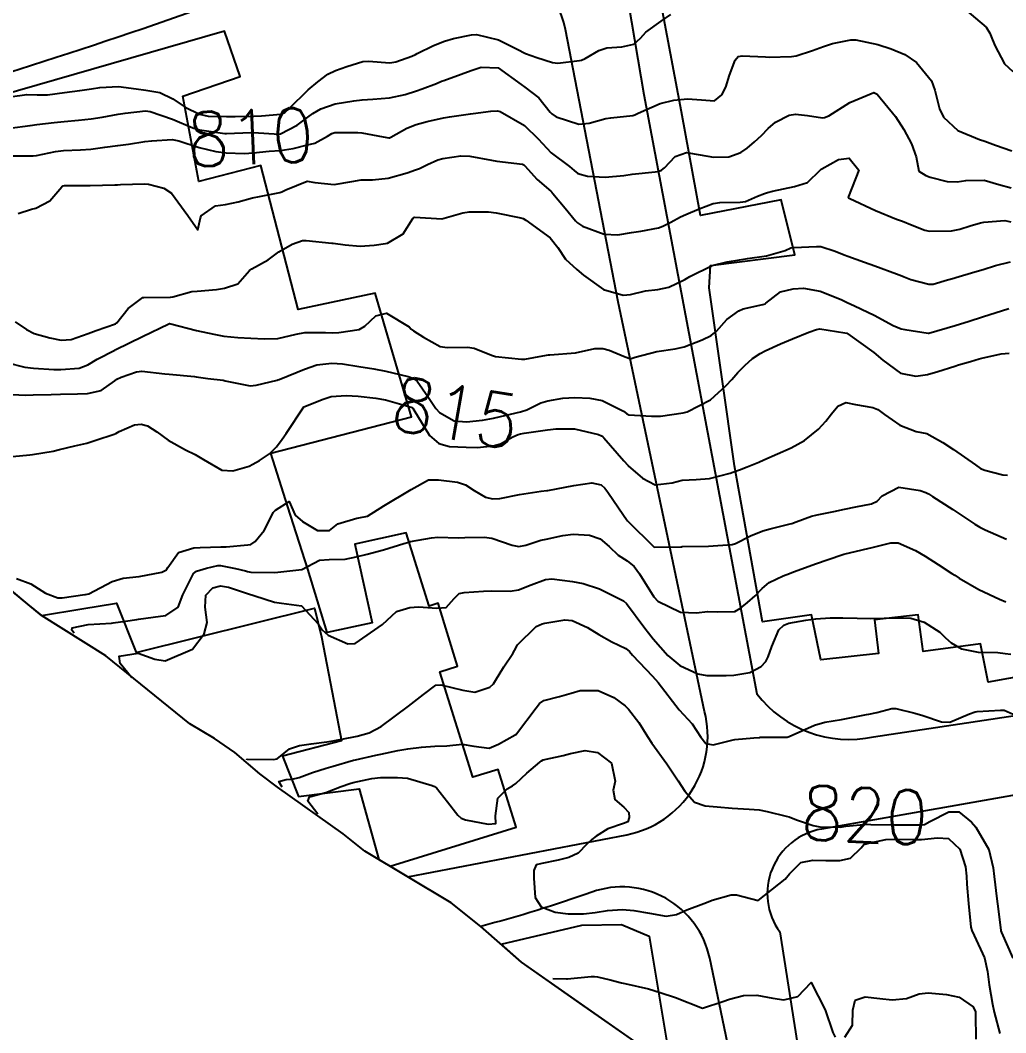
# Model space of a CAD drawing. Header units: metres. Extents: x 318500 to 325275, y 7408834 to 7428799.
# Drawn here: x 320734.7 to 320807.5, y 7424565.4 to 7424640.1 of the extents above; entities that cross this region are included whole.
import ezdxf
from ezdxf.enums import TextEntityAlignment as Align

# ---------------------------------------------------------------- set-up
doc = ezdxf.new("R2010")
doc.units = ezdxf.units.M
doc.header["$MEASUREMENT"] = 0
for name, color, linetype in [('Area', 45, 'Continuous'), ('Cotas', 45, 'Continuous'), ('Curvas de Nivel 1m', 11, 'Continuous'), ('Curvas de Nivel 5m', 15, 'Continuous'), ('Edificações', 30, 'Continuous'), ('Vias Primárias', 230, 'Continuous')]:
    doc.layers.add(name, color=color, linetype=linetype)
doc.styles.add('Style-STANDARD', font='STANDARD.shx')

msp = doc.modelspace()

# ---------------------------------------------------------------- linework, layer by layer
at = {"layer": 'Area'}
msp.add_lwpolyline([(320780.387, 7424564.563), (320771.765, 7424570.6), (320768.757, 7424573.247), (320766.568, 7424574.975), (320760.195, 7424578.807), (320758.584, 7424580.075), (320753.734, 7424583.521), (320752.436, 7424584.515), (320750.593, 7424586.091), (320749.085, 7424587.118), (320747.279, 7424588.199), (320741.073, 7424593.217), (320736.308, 7424596.197), (320729.684, 7424601.667)], dxfattribs=at)
at = {"layer": 'Curvas de Nivel 1m', "flags": 128}
for points, elevation in [([(320804.492, 7424640.956), (320806.087, 7424639.62), (320806.338, 7424639.191), (320806.437, 7424638.935), (320806.723, 7424638.278), (320807.439, 7424636.919), (320808.042, 7424636.359)], 808), ([(320734.006, 7424634.494), (320735.229, 7424634.656), (320736.007, 7424634.62), (320736.773, 7424634.624), (320738.01, 7424634.794), (320739.148, 7424634.959), (320740.013, 7424635.077), (320740.638, 7424635.179), (320742.015, 7424635.256), (320743.314, 7424635.071), (320744.012, 7424634.985), (320745.059, 7424634.792), (320746.006, 7424634.333), (320746.93, 7424633.721), (320747.992, 7424633.199), (320748.626, 7424633.065), (320749.99, 7424633.021), (320750.628, 7424633.033), (320751.991, 7424633.061), (320752.559, 7424633.077), (320753.994, 7424633.214), (320754.286, 7424633.336), (320754.599, 7424633.621), (320756.014, 7424635.007), (320756.715, 7424635.59), (320757.456, 7424636.151), (320758.033, 7424636.423), (320758.871, 7424636.728), (320760.043, 7424637.091), (320760.472, 7424637.115), (320762.042, 7424637), (320762.49, 7424637.067), (320763.666, 7424637.496), (320763.932, 7424637.611), (320764.053, 7424637.671), (320765.27, 7424638.27), (320766.067, 7424638.59), (320766.746, 7424638.784), (320768.074, 7424639.06), (320768.433, 7424639.076), (320770.069, 7424638.702), (320771.454, 7424638.001), (320772.054, 7424637.684), (320772.901, 7424637.377), (320774.045, 7424637.008), (320774.436, 7424636.963), (320776.047, 7424637.155), (320776.185, 7424637.192), (320776.454, 7424637.326), (320777.463, 7424637.912), (320778.062, 7424638.109), (320779.174, 7424638.183), (320780.066, 7424638.364), (320780.543, 7424638.803), (320780.952, 7424639.267), (320782.088, 7424640.077), (320782.783, 7424640.554)], 808), ([(320733.974, 7424632.177), (320735.473, 7424632.379), (320735.979, 7424632.442), (320737.246, 7424632.586), (320737.982, 7424632.667), (320739.044, 7424632.764), (320739.986, 7424632.863), (320740.799, 7424632.991), (320741.991, 7424633.207), (320742.488, 7424633.287), (320743.996, 7424633.461), (320744.336, 7424633.413), (320745.986, 7424632.825), (320747.504, 7424632.188), (320747.975, 7424632.045), (320749.868, 7424631.786), (320749.972, 7424631.781), (320751.775, 7424631.851), (320751.973, 7424631.848), (320753.873, 7424631.73), (320753.972, 7424631.744), (320755.207, 7424632.386), (320755.991, 7424632.985), (320756.343, 7424633.246), (320756.957, 7424633.586), (320758.004, 7424633.97), (320759.384, 7424634.178), (320760.007, 7424634.257), (320760.791, 7424634.321), (320762.009, 7424634.403), (320763.171, 7424634.662), (320764.014, 7424634.928), (320764.434, 7424635.067), (320765.498, 7424635.475), (320765.864, 7424635.63), (320766.023, 7424635.691), (320767.313, 7424636.169), (320768.035, 7424636.422), (320768.794, 7424636.673), (320770.038, 7424636.617), (320771.751, 7424635.393), (320772.018, 7424635.187), (320773.045, 7424634.409), (320773.889, 7424633.362), (320773.998, 7424633.236), (320774.333, 7424633.016), (320775.987, 7424632.477), (320776.771, 7424632.539), (320777.994, 7424632.878), (320778.362, 7424632.937), (320779.997, 7424633.103), (320780.131, 7424633.145), (320780.382, 7424633.274), (320782.007, 7424633.997), (320783.005, 7424634.245), (320784.011, 7424634.332), (320785.048, 7424634.252), (320786.01, 7424634.187), (320786.565, 7424634.644), (320786.846, 7424635.192), (320787.134, 7424636.088), (320787.54, 7424637.185), (320787.766, 7424637.471), (320788.055, 7424637.519), (320789.781, 7424637.427), (320790.054, 7424637.424), (320791.712, 7424637.468), (320792.056, 7424637.522), (320793.256, 7424637.914), (320794.067, 7424638.208), (320794.736, 7424638.424), (320796.074, 7424638.687), (320796.456, 7424638.683), (320798.069, 7424638.338), (320799.06, 7424638.035), (320800.059, 7424637.607), (320800.938, 7424637.007), (320802.03, 7424635.656), (320802.274, 7424634.986), (320802.624, 7424633.598), (320802.93, 7424632.976), (320803.986, 7424632.001), (320805.583, 7424631.337), (320805.974, 7424631.218), (320806.76, 7424630.928), (320807.964, 7424630.495)], 809), ([(320734.6, 7424625.883), (320735.587, 7424626.181), (320735.896, 7424626.273), (320736.946, 7424626.813), (320737.814, 7424627.842), (320737.921, 7424627.912), (320738.011, 7424627.928), (320739.921, 7424627.936), (320741.737, 7424627.977), (320741.922, 7424627.993), (320742.146, 7424628.011), (320743.923, 7424628.053), (320744.215, 7424628.048), (320745.357, 7424627.738), (320745.915, 7424627.375), (320747.133, 7424625.718), (320747.874, 7424624.667), (320748.054, 7424625.541), (320748.114, 7424625.707), (320749.159, 7424626.434), (320749.903, 7424626.547), (320750.834, 7424626.738), (320751.911, 7424627.037), (320752.421, 7424627.137), (320753.917, 7424627.424), (320754.07, 7424627.476), (320754.352, 7424627.624), (320755.927, 7424628.264), (320756.506, 7424628.171), (320757.924, 7424628.011), (320759.242, 7424628.242), (320759.928, 7424628.351), (320760.751, 7424628.361), (320761.93, 7424628.471), (320763.312, 7424628.877), (320763.936, 7424629.101), (320764.22, 7424629.204), (320764.831, 7424629.481), (320765.594, 7424629.825), (320765.947, 7424629.927), (320767.272, 7424630.128), (320767.95, 7424630.108), (320769.55, 7424629.812), (320769.945, 7424629.74), (320771.83, 7424629.503), (320771.941, 7424629.461), (320772.021, 7424629.389), (320772.93, 7424628.375), (320773.922, 7424627.526), (320774.011, 7424627.449), (320774.089, 7424627.357), (320774.983, 7424626.265), (320775.751, 7424625.332), (320775.888, 7424625.192), (320776.269, 7424624.941), (320777.875, 7424624.339), (320778.869, 7424624.301), (320779.878, 7424624.468), (320780.574, 7424624.575), (320781.883, 7424624.813), (320782.204, 7424624.928), (320782.789, 7424625.241), (320783.512, 7424625.618), (320783.898, 7424625.793), (320784.894, 7424626.205), (320785.911, 7424626.598), (320786.416, 7424626.689), (320787.913, 7424626.701), (320788.312, 7424626.768), (320789.183, 7424627.157), (320789.714, 7424627.36), (320789.923, 7424627.417), (320790.302, 7424627.523), (320791.928, 7424627.876), (320792.871, 7424628.17), (320793.846, 7424629.101), (320793.891, 7424629.15), (320793.941, 7424629.178), (320795.177, 7424629.857), (320795.953, 7424629.958), (320796.668, 7424629.059), (320795.921, 7424627.136), (320795.888, 7424627.07), (320795.919, 7424627.03), (320796.004, 7424626.983), (320797.906, 7424626.093), (320799.46, 7424625.461), (320799.894, 7424625.297), (320800.62, 7424625.009), (320801.535, 7424624.646), (320801.886, 7424624.57), (320803.521, 7424624.6), (320803.887, 7424624.655), (320804.129, 7424624.716), (320804.89, 7424624.95), (320805.652, 7424625.184), (320805.894, 7424625.235), (320807.451, 7424625.363), (320807.895, 7424625.25)], 811), ([(320734.37, 7424617.881), (320735.211, 7424617.305), (320735.771, 7424617.005), (320736.935, 7424616.681), (320737.767, 7424616.52), (320738.514, 7424616.575), (320739.772, 7424617.005), (320740.353, 7424617.225), (320741.779, 7424617.716), (320741.888, 7424617.788), (320742.707, 7424618.866), (320743.809, 7424619.663), (320743.886, 7424619.681), (320745.809, 7424619.686), (320745.851, 7424619.688), (320746.024, 7424619.728), (320747.415, 7424620.115), (320747.817, 7424620.147), (320749.243, 7424620.264), (320749.82, 7424620.353), (320750.814, 7424620.676), (320751.674, 7424621.652), (320751.841, 7424621.787), (320753.045, 7424622.441), (320753.854, 7424623.035), (320754.817, 7424623.616), (320755.601, 7424623.867), (320755.864, 7424623.884), (320757.75, 7424623.683), (320757.861, 7424623.67), (320758.735, 7424623.561), (320759.859, 7424623.45), (320760.895, 7424623.534), (320761.729, 7424623.655), (320761.863, 7424623.688), (320763.016, 7424624.36), (320763.729, 7424625.492), (320763.8, 7424625.583), (320763.892, 7424625.611), (320765.89, 7424625.47), (320767.424, 7424625.92), (320767.898, 7424625.994), (320769.33, 7424625.987), (320769.898, 7424625.92), (320771.723, 7424625.561), (320771.892, 7424625.506), (320772.094, 7424625.387), (320773.871, 7424624.072), (320774.444, 7424623.351), (320775.006, 7424622.497), (320775.844, 7424621.727), (320776.341, 7424621.325), (320777.824, 7424620.249), (320779.269, 7424619.838), (320779.819, 7424619.898), (320780.93, 7424620.156), (320781.825, 7424620.273), (320782.645, 7424620.424), (320783.837, 7424621), (320784.196, 7424621.225), (320785.848, 7424622.025), (320786.962, 7424622.294), (320787.853, 7424622.459), (320788.461, 7424622.557), (320789.856, 7424622.738), (320791.245, 7424623.129), (320791.661, 7424623.325), (320791.864, 7424623.354), (320793.538, 7424623.431), (320793.865, 7424623.439), (320794.921, 7424623.084), (320795.598, 7424622.813), (320795.857, 7424622.72), (320797.083, 7424622.282), (320797.85, 7424622.009), (320799.46, 7424621.407), (320799.842, 7424621.26), (320800.019, 7424621.194), (320800.523, 7424621.01), (320801.835, 7424620.645), (320802.162, 7424620.659), (320803.232, 7424620.969), (320803.698, 7424621.106), (320803.843, 7424621.145), (320805.234, 7424621.561), (320805.852, 7424621.749), (320806.754, 7424622.029), (320807.861, 7424622.297)], 812), ([(320733.745, 7424614.864), (320735.088, 7424614.521), (320735.739, 7424614.442), (320737.224, 7424614.359), (320737.738, 7424614.361), (320739.098, 7424614.461), (320739.743, 7424614.704), (320740.428, 7424615.125), (320741.722, 7424615.79), (320741.746, 7424615.804), (320741.803, 7424615.832), (320743.77, 7424616.781), (320745.728, 7424617.731), (320745.764, 7424617.746), (320745.78, 7424617.748), (320745.862, 7424617.729), (320747.775, 7424617.226), (320749.037, 7424616.956), (320749.771, 7424616.811), (320750.811, 7424616.705), (320751.77, 7424616.673), (320752.787, 7424616.622), (320753.77, 7424616.652), (320755.127, 7424616.964), (320755.775, 7424617.079), (320757.284, 7424617.086), (320757.775, 7424617.067), (320758.265, 7424617.075), (320759.778, 7424617.32), (320760.199, 7424617.544), (320761.009, 7424618.314), (320761.795, 7424618.504), (320763.461, 7424617.495), (320763.625, 7424617.339), (320763.777, 7424617.218), (320764.515, 7424616.74), (320765.766, 7424616.062), (320766.273, 7424615.971), (320767.766, 7424616.011), (320768.262, 7424615.929), (320769.544, 7424615.413), (320769.759, 7424615.34), (320769.846, 7424615.321), (320771.756, 7424615.111), (320772.019, 7424615.124), (320773.331, 7424615.366), (320773.761, 7424615.445), (320773.851, 7424615.448), (320775.763, 7424615.585), (320777.182, 7424615.9), (320777.766, 7424615.905), (320778.237, 7424615.775), (320779.416, 7424615.285), (320779.758, 7424615.168), (320779.866, 7424615.171), (320780.164, 7424615.274), (320781.764, 7424615.691), (320783.117, 7424615.886), (320783.768, 7424616.028), (320785.107, 7424616.543), (320785.777, 7424616.874), (320786.164, 7424617.194), (320786.934, 7424618.042), (320787.803, 7424618.691), (320788.142, 7424618.829), (320789.584, 7424619.152), (320789.759, 7424619.203), (320789.811, 7424619.243), (320790.879, 7424620.08), (320791.828, 7424620.311), (320792.577, 7424620.361), (320793.826, 7424620.15), (320795.375, 7424619.516), (320795.814, 7424619.309), (320796.342, 7424619.062), (320797.35, 7424618.591), (320797.803, 7424618.359), (320799.221, 7424617.601), (320799.793, 7424617.365), (320800.079, 7424617.302), (320801.79, 7424617.036), (320801.844, 7424617.043), (320803.796, 7424617.597), (320804.826, 7424617.923), (320805.803, 7424618.241), (320807.753, 7424618.854)], 813), ([(320733.71, 7424612.524), (320735.115, 7424612.462), (320735.709, 7424612.48), (320737.043, 7424612.513), (320737.71, 7424612.529), (320738.975, 7424612.557), (320739.711, 7424612.574), (320740.713, 7424612.797), (320741.726, 7424613.526), (320741.871, 7424613.645), (320742.201, 7424613.783), (320743.326, 7424614.177), (320743.737, 7424614.231), (320745.43, 7424614.039), (320745.734, 7424614.008), (320747.616, 7424613.827), (320747.731, 7424613.81), (320748.611, 7424613.697), (320749.728, 7424613.556), (320749.879, 7424613.527), (320751.723, 7424613.154), (320752.163, 7424613.206), (320753.729, 7424613.577), (320753.769, 7424613.589), (320753.864, 7424613.628), (320755.186, 7424614.161), (320755.742, 7424614.389), (320756.644, 7424614.689), (320757.749, 7424614.827), (320758.541, 7424614.769), (320759.745, 7424614.574), (320760.868, 7424614.409), (320761.741, 7424614.238), (320763.403, 7424613.827), (320763.733, 7424613.713), (320764.052, 7424613.487), (320764.838, 7424612.354), (320765.449, 7424611.473), (320765.697, 7424611.183), (320766.796, 7424610.559), (320767.69, 7424610.481), (320768.895, 7424610.625), (320769.694, 7424610.766), (320770.216, 7424610.883), (320771.698, 7424611.224), (320772.152, 7424611.383), (320773.191, 7424611.884), (320773.71, 7424612.039), (320774.822, 7424612.234), (320775.714, 7424612.277), (320776.802, 7424612.231), (320777.711, 7424612.066), (320779.292, 7424611.286), (320779.521, 7424611.106), (320779.697, 7424611.004), (320781.367, 7424610.917), (320781.705, 7424610.9), (320782.035, 7424610.917), (320783.709, 7424611.159), (320783.998, 7424611.226), (320785.719, 7424612.125), (320786.888, 7424613.183), (320787.286, 7424613.627), (320787.744, 7424614.128), (320788.265, 7424614.652), (320788.823, 7424615.159), (320789.383, 7424615.534), (320789.766, 7424615.732), (320790.879, 7424616.241), (320791.775, 7424616.624), (320792.993, 7424617.102), (320793.559, 7424617.318), (320793.784, 7424617.352), (320795.63, 7424617.072), (320795.789, 7424617.027), (320795.865, 7424616.993), (320797.769, 7424615.615), (320798.449, 7424615.033), (320799.746, 7424614.073), (320800.883, 7424613.863), (320801.745, 7424613.989), (320802.518, 7424614.209), (320803.755, 7424614.608), (320804.025, 7424614.688), (320804.924, 7424614.948), (320805.568, 7424615.137), (320805.764, 7424615.186), (320807.175, 7424615.513), (320807.77, 7424615.568)], 814), ([(320734.47, 7424598.936), (320735.527, 7424598.54), (320736.623, 7424597.849), (320737.515, 7424597.507), (320737.852, 7424597.498), (320739.519, 7424597.743), (320739.577, 7424597.752), (320739.811, 7424597.806), (320741.529, 7424598.697), (320742.361, 7424598.943), (320743.533, 7424599.066), (320745.194, 7424599.393), (320745.538, 7424599.564), (320745.649, 7424599.728), (320746.432, 7424600.842), (320747.562, 7424601.182), (320748.04, 7424601.218), (320749.564, 7424601.266), (320749.966, 7424601.272), (320751.566, 7424601.404), (320751.768, 7424601.447), (320752.098, 7424601.645), (320752.763, 7424602.457), (320753.347, 7424603.633), (320753.437, 7424603.796), (320753.603, 7424603.977), (320754.617, 7424604.622), (320755.044, 7424603.608), (320755.593, 7424603.122), (320756.694, 7424602.473), (320757.584, 7424602.477), (320758.196, 7424602.959), (320759.597, 7424603.375), (320759.75, 7424603.396), (320760.392, 7424603.538), (320761.608, 7424604.292), (320763.62, 7424605.49), (320764.9, 7424606.208), (320765.631, 7424606.214), (320767.045, 7424606.032), (320767.626, 7424605.845), (320768.272, 7424605.43), (320769.117, 7424604.919), (320769.614, 7424604.804), (320770.176, 7424604.843), (320771.617, 7424605.128), (320773.211, 7424605.366), (320773.631, 7424605.413), (320773.7, 7424605.428), (320775.635, 7424605.791), (320776.967, 7424605.986), (320777.635, 7424605.845), (320777.927, 7424605.599), (320778.137, 7424605.302), (320779.294, 7424603.596), (320779.516, 7424603.281), (320779.599, 7424603.184), (320781.57, 7424601.25), (320783.527, 7424601.274), (320783.571, 7424601.273), (320783.619, 7424601.278), (320785.572, 7424601.319), (320787.316, 7424601.432), (320787.575, 7424601.513), (320788.669, 7424602.074), (320789.589, 7424602.443), (320790.133, 7424602.601), (320791.597, 7424602.953), (320791.729, 7424602.987), (320792.04, 7424603.113), (320793.176, 7424603.526), (320793.608, 7424603.62), (320794.824, 7424603.866), (320795.615, 7424604.038), (320796.46, 7424604.215), (320797.621, 7424604.447), (320798.018, 7424604.64), (320798.402, 7424605.028), (320799.637, 7424605.665), (320801.199, 7424605.43), (320801.633, 7424605.267), (320801.823, 7424605.178), (320802.125, 7424604.983), (320803.616, 7424604.008), (320805.237, 7424602.944), (320805.597, 7424602.724), (320806.008, 7424602.519), (320807.584, 7424601.825)], 816), ([(320738.72, 7424594.89), (320738.548, 7424595.115), (320738.571, 7424595.279), (320739.764, 7424595.527), (320741.488, 7424595.637), (320741.621, 7424595.646), (320742.528, 7424595.77), (320743.36, 7424595.893), (320743.492, 7424595.913), (320745.097, 7424596.135), (320745.497, 7424596.203), (320746.41, 7424596.813), (320746.75, 7424597.712), (320747.536, 7424599.287), (320747.768, 7424599.468), (320748.506, 7424599.69), (320749.342, 7424599.883), (320749.543, 7424599.883), (320750.645, 7424599.663), (320751.375, 7424599.489), (320751.538, 7424599.445), (320751.785, 7424599.4), (320753.537, 7424599.366), (320755.54, 7424599.6), (320756.854, 7424600.277), (320757.551, 7424600.32), (320758.753, 7424600.357), (320759.554, 7424600.516), (320760.375, 7424600.72), (320761.563, 7424601.043), (320763.066, 7424601.498), (320763.448, 7424601.616), (320763.572, 7424601.647), (320765.118, 7424601.933), (320765.578, 7424601.975), (320767.088, 7424601.936), (320767.578, 7424601.942), (320769.01, 7424601.987), (320769.577, 7424601.897), (320771.075, 7424601.395), (320771.569, 7424601.299), (320772.095, 7424601.382), (320773.192, 7424601.749), (320773.577, 7424601.834), (320774.82, 7424602.103), (320775.583, 7424602.196), (320776.78, 7424602.12), (320777.578, 7424601.863), (320778.243, 7424601.3), (320778.912, 7424600.638), (320779.559, 7424600.222), (320780.087, 7424599.804), (320780.473, 7424599.266), (320781.525, 7424597.581), (320781.831, 7424597.247), (320783.508, 7424596.444), (320784.684, 7424596.389), (320785.509, 7424596.495), (320786.235, 7424596.464), (320787.51, 7424596.5), (320787.942, 7424596.737), (320788.463, 7424597.161), (320789.027, 7424597.655), (320789.536, 7424598.199), (320790.059, 7424598.626), (320791.089, 7424599.127), (320791.552, 7424599.306), (320791.857, 7424599.419), (320793.559, 7424600.028), (320794.337, 7424600.308), (320795.566, 7424600.711), (320796.917, 7424601.05), (320797.444, 7424601.17), (320797.572, 7424601.199), (320799.048, 7424601.548), (320799.578, 7424601.564), (320800.857, 7424600.997), (320801.566, 7424600.574), (320802.538, 7424599.954), (320803.553, 7424599.286), (320803.755, 7424599.16), (320804.087, 7424598.952), (320805.538, 7424598.116), (320807.053, 7424597.389), (320807.524, 7424597.191)], 817), ([(320742.98, 7424591.6), (320742.135, 7424592.655), (320742.046, 7424593.182), (320743.457, 7424593.411), (320744.69, 7424592.979), (320745.451, 7424592.843), (320747.46, 7424593.7), (320748.325, 7424594.843), (320748.541, 7424595.689), (320748.394, 7424596.803), (320748.448, 7424597.691), (320748.972, 7424598.239), (320749.527, 7424598.382), (320750.137, 7424598.282), (320751.522, 7424597.825), (320752.083, 7424597.644), (320753.513, 7424597.173), (320754.04, 7424597.094), (320755.51, 7424596.904), (320756.753, 7424595.581), (320757.037, 7424595.128), (320757.482, 7424594.74), (320758.929, 7424594.102), (320759.476, 7424594.124), (320761.49, 7424595.52), (320762.527, 7424596.482), (320763.509, 7424596.774), (320764.158, 7424596.836), (320765.509, 7424596.747), (320766.193, 7424596.777), (320766.781, 7424597.451), (320767.149, 7424597.823), (320767.527, 7424597.893), (320768.961, 7424597.986), (320769.529, 7424598.004), (320770.925, 7424598), (320771.531, 7424598.098), (320772.466, 7424598.446), (320773.542, 7424598.853), (320773.995, 7424598.902), (320775.541, 7424598.703), (320776.313, 7424598.548), (320777.533, 7424598.169), (320779.294, 7424597.283), (320779.517, 7424597.074), (320780.88, 7424595.259), (320781.141, 7424594.91), (320781.482, 7424594.476), (320782.577, 7424593.239), (320783.459, 7424592.508), (320784.783, 7424591.877), (320785.448, 7424591.756), (320786.867, 7424591.76), (320787.449, 7424591.786), (320788.627, 7424591.983), (320789.459, 7424592.427), (320789.803, 7424592.807), (320789.982, 7424593.142), (320790.249, 7424593.909), (320790.774, 7424595.131), (320791.145, 7424595.476), (320791.497, 7424595.618), (320792.763, 7424595.839), (320793.503, 7424595.952), (320794.562, 7424596.022), (320795.504, 7424596.025), (320796.551, 7424596.008), (320797.504, 7424595.984), (320798.534, 7424595.995), (320799.505, 7424596.018), (320800.519, 7424595.986), (320801.501, 7424595.713), (320802.657, 7424594.972), (320803.067, 7424594.547), (320803.482, 7424594.181), (320804.26, 7424593.731), (320805.475, 7424593.478), (320806.936, 7424593.455), (320807.475, 7424593.383), (320807.905, 7424593.334)], 818), ([(320751.49, 7424585.55), (320751.477, 7424585.569), (320751.502, 7424585.577), (320753.427, 7424585.552), (320753.716, 7424585.616), (320754.636, 7424586.343), (320755.375, 7424586.586), (320756.234, 7424586.731), (320757.379, 7424586.869), (320757.979, 7424586.966), (320759.385, 7424587.246), (320759.639, 7424587.293), (320760.525, 7424587.533), (320761.395, 7424587.989), (320763.41, 7424589.49), (320764.534, 7424590.368), (320765.434, 7424591.041), (320765.819, 7424591.079), (320767.428, 7424590.67), (320768.311, 7424590.543), (320769.432, 7424590.899), (320769.688, 7424591.155), (320769.844, 7424591.406), (320770.455, 7424592.4), (320771.12, 7424593.393), (320771.243, 7424593.621), (320771.476, 7424594.035), (320772.843, 7424595.37), (320773.283, 7424595.573), (320773.494, 7424595.626), (320774.957, 7424595.879), (320775.498, 7424595.836), (320776.64, 7424595.319), (320777.485, 7424594.787), (320778.432, 7424594.248), (320779.475, 7424593.755), (320779.731, 7424593.535), (320779.956, 7424593.273), (320781.447, 7424591.715), (320781.866, 7424591.246), (320783.41, 7424589.23), (320784.372, 7424588.188), (320784.996, 7424587.206), (320785.383, 7424586.757), (320785.929, 7424586.645), (320787.388, 7424587.004), (320787.527, 7424587.03), (320788.929, 7424587.155), (320789.346, 7424587.195), (320789.39, 7424587.2), (320789.45, 7424587.209), (320791.391, 7424587.223), (320791.533, 7424587.26), (320793.4, 7424588.096), (320794.169, 7424588.315), (320795.405, 7424588.524), (320797.241, 7424588.875), (320797.409, 7424588.911), (320797.997, 7424589.031), (320799.107, 7424589.322), (320799.415, 7424589.335), (320800.819, 7424588.996), (320801.408, 7424588.813), (320802.767, 7424588.333), (320803.404, 7424588.324), (320804.838, 7424588.939), (320805.253, 7424589.092), (320805.413, 7424589.112), (320807.127, 7424589.2), (320807.415, 7424589.211), (320808.077, 7424588.9)], 819), ([(320756.72, 7424581.52), (320755.987, 7424582.477), (320756.113, 7424582.797), (320757.326, 7424583.136), (320758.455, 7424583.559), (320759.097, 7424583.789), (320759.335, 7424583.855), (320760.708, 7424584.161), (320761.341, 7424584.225), (320762.606, 7424584.236), (320763.34, 7424584.177), (320765.163, 7424583.642), (320765.332, 7424583.579), (320765.492, 7424583.468), (320766.3, 7424582.435), (320767.063, 7424581.444), (320767.307, 7424581.233), (320767.622, 7424581.119), (320769.301, 7424580.778), (320769.862, 7424580.844), (320769.838, 7424581.405), (320770.025, 7424582.701), (320770.711, 7424583.396), (320771.108, 7424583.618), (320771.336, 7424583.787), (320772.161, 7424584.564), (320773.109, 7424585.364), (320773.249, 7424585.475), (320773.363, 7424585.541), (320774.84, 7424585.866), (320775.37, 7424586.006), (320776.457, 7424586.236), (320777.372, 7424586.08), (320778.419, 7424585.294), (320778.671, 7424583.959), (320778.535, 7424583.292), (320778.647, 7424582.614), (320779.318, 7424582.034), (320779.692, 7424581.653), (320779.725, 7424581.274), (320779.607, 7424580.974), (320779.303, 7424580.829), (320778.145, 7424580.449), (320777.289, 7424579.905), (320776.952, 7424579.647), (320776.595, 7424579.317), (320775.945, 7424578.648), (320775.265, 7424578.326), (320774.463, 7424578.141), (320773.258, 7424577.894), (320772.839, 7424577.784), (320772.678, 7424577.369), (320772.671, 7424576.795), (320772.774, 7424575.367), (320773.22, 7424574.697), (320774.254, 7424574.304), (320775.213, 7424574.163), (320776.35, 7424574.181), (320777.214, 7424574.271), (320778.108, 7424574.406), (320779.218, 7424574.491), (320780.063, 7424574.422), (320781.215, 7424574.222), (320782.441, 7424574.008), (320783.213, 7424574.115), (320783.965, 7424574.473), (320785.226, 7424574.939), (320785.414, 7424575.011), (320785.832, 7424575.191), (320787.234, 7424575.579), (320787.634, 7424575.566), (320789.23, 7424575.15), (320791.246, 7424576.734), (320791.548, 7424577.116), (320792.399, 7424577.967), (320793.266, 7424578.138), (320794.227, 7424578.119), (320795.266, 7424578.108), (320796.054, 7424578.272), (320796.836, 7424579.047), (320797.05, 7424579.277), (320797.285, 7424579.366), (320798.663, 7424579.646), (320799.29, 7424579.688), (320800.625, 7424579.661), (320801.29, 7424579.657), (320802.493, 7424579.771), (320803.292, 7424579.742), (320804.137, 7424578.947), (320804.549, 7424577.652), (320804.62, 7424576.939), (320804.656, 7424576.351), (320804.76, 7424574.937), (320804.95, 7424573.188), (320805.02, 7424572.933), (320805.195, 7424572.58), (320805.954, 7424570.922), (320806.179, 7424569.901), (320806.292, 7424568.919), (320806.541, 7424567.504), (320806.677, 7424566.914), (320807.096, 7424565.339)], 821), ([(320774.07, 7424569.4), (320775.087, 7424569.362), (320775.116, 7424569.365), (320775.15, 7424569.368), (320776.918, 7424569.547), (320777.152, 7424569.554), (320777.372, 7424569.526), (320778.303, 7424569.293), (320779.147, 7424569.079), (320779.394, 7424569.028), (320781.141, 7424568.626), (320782.007, 7424568.371), (320783.132, 7424568), (320785.12, 7424567.2), (320786.619, 7424567.686), (320787.13, 7424567.869), (320788.148, 7424568.147), (320789.135, 7424568.159), (320790.322, 7424567.942), (320791.131, 7424567.827), (320792.18, 7424568.058), (320793.15, 7424569.09), (320794.18, 7424567.079), (320794.755, 7424565.414), (320794.92, 7424565.072)], 822), ([(320795.633, 7424565.062), (320796.209, 7424565.948), (320796.232, 7424567.053), (320796.397, 7424567.785), (320797.135, 7424568.043), (320798.232, 7424567.925), (320799.132, 7424567.814), (320800.205, 7424567.928), (320801.139, 7424568.268), (320801.783, 7424568.338), (320803.139, 7424568.204), (320804.074, 7424568.008), (320805.126, 7424567.304), (320805.277, 7424566.928), (320805.299, 7424566.746), (320805.311, 7424564.928)], 822)]:
    msp.add_lwpolyline(points, dxfattribs=dict(at, elevation=elevation))
at = {"layer": 'Curvas de Nivel 5m', "flags": 128}
for points, elevation in [([(320733.943, 7424630.122), (320735.697, 7424630.119), (320735.944, 7424630.146), (320737.341, 7424630.458), (320737.95, 7424630.528), (320739.2, 7424630.572), (320739.952, 7424630.624), (320740.989, 7424630.765), (320741.957, 7424630.892), (320742.748, 7424630.988), (320743.961, 7424631.179), (320744.468, 7424631.247), (320745.964, 7424631.329), (320746.448, 7424631.24), (320747.956, 7424630.749), (320749.195, 7424630.448), (320749.95, 7424630.354), (320751.311, 7424630.298), (320751.95, 7424630.341), (320753.12, 7424630.47), (320753.953, 7424630.515), (320754.903, 7424630.668), (320755.96, 7424630.929), (320756.491, 7424631.063), (320757.439, 7424631.578), (320757.766, 7424631.78), (320757.974, 7424631.841), (320759.68, 7424631.847), (320759.974, 7424631.82), (320761.554, 7424631.526), (320761.969, 7424631.449), (320762.027, 7424631.461), (320762.126, 7424631.518), (320763.298, 7424632.183), (320763.984, 7424632.451), (320764.807, 7424632.662), (320765.992, 7424632.925), (320766.45, 7424633.007), (320767.997, 7424633.22), (320768.191, 7424633.244), (320769.487, 7424633.418), (320770, 7424633.455), (320770.189, 7424633.408), (320771.985, 7424632.375), (320772.988, 7424631.375), (320773.955, 7424630.358), (320775.313, 7424629.339), (320775.659, 7424629.056), (320775.935, 7424628.83), (320776.636, 7424628.62), (320777.932, 7424628.557), (320779.327, 7424628.682), (320779.935, 7424628.766), (320781.626, 7424628.944), (320781.937, 7424628.999), (320782.111, 7424629.075), (320782.317, 7424629.246), (320783.123, 7424630.068), (320783.957, 7424630.38), (320784.948, 7424630.208), (320785.952, 7424630.032), (320787.079, 7424630.057), (320787.958, 7424630.372), (320788.431, 7424630.697), (320788.977, 7424631.16), (320789.497, 7424631.637), (320789.985, 7424632.142), (320790.528, 7424632.606), (320791.538, 7424633.127), (320792.001, 7424633.21), (320792.883, 7424633.111), (320793.997, 7424632.933), (320794.142, 7424632.954), (320794.456, 7424633.093), (320796.01, 7424634.06), (320797.788, 7424634.814), (320798.016, 7424634.689), (320799.378, 7424633.026), (320799.986, 7424632.07), (320800.572, 7424631.011), (320800.917, 7424630.044), (320801.101, 7424629.003), (320801.614, 7424628.672), (320801.936, 7424628.562), (320803.205, 7424628.243), (320803.932, 7424628.201), (320804.584, 7424628.303), (320805.934, 7424628.343), (320807.018, 7424628.011), (320807.928, 7424627.759)], 810), ([(320733.65, 7424607.89), (320735.452, 7424608.064), (320735.653, 7424608.09), (320737.17, 7424608.332), (320737.659, 7424608.438), (320738.772, 7424608.715), (320739.667, 7424608.927), (320740.335, 7424609.135), (320741.677, 7424609.584), (320741.815, 7424609.641), (320742.046, 7424609.776), (320743.179, 7424610.271), (320743.686, 7424610.319), (320744.137, 7424610.205), (320744.831, 7424609.743), (320745.671, 7424609.13), (320746.944, 7424608.434), (320747.656, 7424608.077), (320748.272, 7424607.701), (320749.639, 7424606.934), (320750.436, 7424606.87), (320751.644, 7424607.219), (320751.93, 7424607.363), (320752.426, 7424607.642), (320753.162, 7424608.13), (320753.665, 7424608.654), (320754.086, 7424609.212), (320754.387, 7424609.619), (320755.7, 7424611.6), (320757.116, 7424612.172), (320757.712, 7424612.353), (320758.826, 7424612.446), (320759.712, 7424612.382), (320761.004, 7424612.237), (320761.709, 7424612.113), (320763.608, 7424611.585), (320763.701, 7424611.539), (320763.747, 7424611.49), (320763.816, 7424611.372), (320764.98, 7424609.477), (320765.671, 7424608.888), (320766.451, 7424608.675), (320767.668, 7424608.617), (320768.494, 7424608.601), (320769.669, 7424608.709), (320770.21, 7424608.866), (320771.126, 7424609.396), (320771.515, 7424609.558), (320771.682, 7424609.604), (320771.963, 7424609.666), (320773.685, 7424609.895), (320774.32, 7424609.984), (320775.686, 7424609.977), (320777.451, 7424609.544), (320777.681, 7424609.458), (320777.766, 7424609.394), (320777.847, 7424609.307), (320779.33, 7424607.609), (320779.614, 7424607.281), (320779.632, 7424607.263), (320779.65, 7424607.237), (320780.709, 7424606.333), (320781.636, 7424605.851), (320782.879, 7424605.996), (320783.64, 7424606.192), (320784.657, 7424606.232), (320785.641, 7424606.297), (320787.162, 7424606.694), (320787.647, 7424606.866), (320787.869, 7424606.946), (320788.431, 7424607.162), (320789.292, 7424607.517), (320789.658, 7424607.677), (320790.656, 7424608.126), (320791.672, 7424608.575), (320792.669, 7424609.105), (320793.693, 7424609.948), (320794.235, 7424610.551), (320794.659, 7424611.081), (320795.134, 7424611.657), (320795.719, 7424611.926), (320796.418, 7424611.761), (320797.715, 7424611.558), (320798.078, 7424611.401), (320798.571, 7424611.027), (320799.699, 7424610.247), (320800.909, 7424609.781), (320801.69, 7424609.638), (320802.888, 7424608.972), (320803.672, 7424608.455), (320805.294, 7424607.305), (320805.652, 7424607.051), (320805.966, 7424606.935), (320807.312, 7424606.58), (320807.646, 7424606.545)], 815), ([(320754.1, 7424583.53), (320753.848, 7424583.944), (320754.376, 7424584.092), (320754.841, 7424584.101), (320755.34, 7424584.236), (320756.332, 7424584.598), (320757.35, 7424584.92), (320757.848, 7424585.069), (320759.359, 7424585.514), (320759.385, 7424585.524), (320759.507, 7424585.548), (320761.007, 7424585.884), (320761.367, 7424585.963), (320762.64, 7424586.232), (320763.373, 7424586.35), (320764.375, 7424586.48), (320765.376, 7424586.551), (320766.252, 7424586.582), (320767.379, 7424586.701), (320768.255, 7424586.549), (320769.375, 7424586.392), (320770.076, 7424586.707), (320771.305, 7424587.391), (320771.362, 7424587.419), (320771.391, 7424587.45), (320772.844, 7424589.368), (320773.089, 7424589.691), (320773.418, 7424589.918), (320774.561, 7424590.205), (320775.427, 7424590.457), (320776.103, 7424590.65), (320777.43, 7424590.648), (320778.571, 7424590.144), (320779.414, 7424589.527), (320779.672, 7424589.276), (320780.439, 7424588.303), (320781.059, 7424587.255), (320781.383, 7424586.761), (320782.507, 7424585.239), (320783.341, 7424583.991), (320783.824, 7424583.223), (320784.527, 7424582.416), (320785.32, 7424582.151), (320786.211, 7424582.079), (320787.318, 7424581.979), (320788.566, 7424581.909), (320789.317, 7424581.837), (320789.91, 7424581.735), (320791.313, 7424581.39), (320791.519, 7424581.324), (320792.081, 7424581.108), (320793.304, 7424580.698), (320793.785, 7424580.603), (320795.303, 7424580.578), (320795.716, 7424580.652), (320797.306, 7424580.778), (320797.567, 7424580.775), (320799.306, 7424580.739), (320799.578, 7424580.735), (320801.306, 7424580.74), (320801.52, 7424580.774), (320801.914, 7424580.981), (320803.317, 7424581.698), (320804.063, 7424581.695), (320804.998, 7424580.935), (320805.304, 7424580.56), (320806.266, 7424578.92), (320806.602, 7424577.574), (320806.675, 7424576.916), (320806.86, 7424575.288), (320806.902, 7424574.913), (320807.151, 7424572.961), (320807.16, 7424572.91), (320807.198, 7424572.804), (320808.045, 7424570.897)], 820)]:
    msp.add_lwpolyline(points, dxfattribs=dict(at, elevation=elevation))
at = {"layer": 'Edificações'}
for points in [[(320820.965, 7424593.941), (320806.212, 7424591.284), (320805.664, 7424594.102), (320801.413, 7424593.538), (320801.055, 7424596.241), (320797.837, 7424595.874), (320798.119, 7424593.4), (320793.878, 7424592.917), (320793.174, 7424596.233), (320789.563, 7424595.725), (320787.503, 7424607.252), (320785.623, 7424620.383), (320785.728, 7424622.039), (320791.941, 7424622.818), (320790.932, 7424626.871), (320784.971, 7424625.726), (320783.58, 7424633.384), (320781.213, 7424645.916)], [(320732.996, 7424598.932), (320735.294, 7424597.034), (320736.308, 7424596.197), (320739.307, 7424596.683), (320741.864, 7424597.111), (320743.299, 7424593.471), (320756.477, 7424596.746), (320757.005, 7424594.62), (320757.914, 7424589.905), (320758.463, 7424586.932), (320754.126, 7424585.815), (320755.294, 7424582.827), (320759.784, 7424583.409), (320761.237, 7424578.18), (320762.073, 7424577.678), (320771.367, 7424580.571), (320770.04, 7424584.834), (320768.162, 7424584.25), (320765.734, 7424592.046), (320767.049, 7424592.456), (320765.605, 7424597.095), (320764.937, 7424596.887), (320763.256, 7424602.289), (320759.467, 7424601.458), (320760.738, 7424595.658), (320757.418, 7424594.93), (320755.987, 7424599.608), (320754.498, 7424604.212), (320753.261, 7424608.179), (320763.646, 7424610.87), (320760.956, 7424620.001), (320755.26, 7424618.784), (320752.508, 7424629.412), (320747.944, 7424628.231), (320746.763, 7424634.532), (320750.986, 7424635.979), (320749.835, 7424639.336), (320724.879, 7424632.156)]]:
    msp.add_lwpolyline(points, dxfattribs=at)
msp.add_lwpolyline([(320770.261, 7424571.923), (320776.216, 7424573.332), (320779.157, 7424573.38), (320781.182, 7424572.513), (320782.834, 7424562.617), (320780.387, 7424564.563), (320776.076, 7424567.581), (320771.765, 7424570.6)], close=True, dxfattribs=at)
at = {"layer": 'Vias Primárias'}
for points in [[(320797.764, 7424587.248), (320824.55, 7424591.284, 0.378177), (320831.134, 7424599.13), (320826.195, 7424626.298), (320819.307, 7424665.156), (320813.244, 7424696.528), (320810.022, 7424714.979, 0.353569), (320802.24, 7424721.779), (320777.014, 7424728.294, 0.417697), (320768.26, 7424723.063, 0.114374), (320768.11, 7424711.63, -0.031293), (320771.705, 7424688.177), (320780.799, 7424634.662), (320789.14, 7424590.423, 0.29209)], [(320790.833, 7424572.831), (320792.552, 7424561.849, 0.436062), (320800.201, 7424556.693), (320833.928, 7424561.924, 0.42658), (320837.412, 7424566.903, 0.028445), (320833.687, 7424581.327, 0.250935), (320822.273, 7424585.406), (320793.909, 7424580.424, 0.554141), (320790.833, 7424572.831)]]:
    msp.add_lwpolyline(points, format="xyb", close=True, dxfattribs=at)
for points in [[(320763.382, 7424576.891), (320779.531, 7424580.013, 0.432352), (320785.28, 7424589.107), (320778.909, 7424619.344), (320775.012, 7424639.445, 0.304753), (320769.382, 7424645.101, 0.145923), (320755.597, 7424643.804, -0.021621), (320726.346, 7424633.995, 0.016188), (320701.96, 7424625.801, -0.838541)], [(320788.287, 7424558.394), (320785.66, 7424570.902, 0.45469), (320776.959, 7424575.772, -0.022282), (320768.757, 7424573.247, -12.883263)]]:
    msp.add_lwpolyline(points, format="xyb", dxfattribs=at)

# ---------------------------------------------------------------- texts
at = {"layer": 'Cotas', "style": 'Style-STANDARD'}
for s, rotation, p in [('810', 2.45819, (320751.746, 7424631.512, 810)), ('815', 350.33517, (320766.906, 7424611.16, 815)), ('820', 357.32613, (320797.105, 7424581.461, 820))]:
    msp.add_text(s, height=4, rotation=rotation, dxfattribs=at).set_placement(p, align=Align.MIDDLE_CENTER)

doc.saveas('drawing.dxf')
